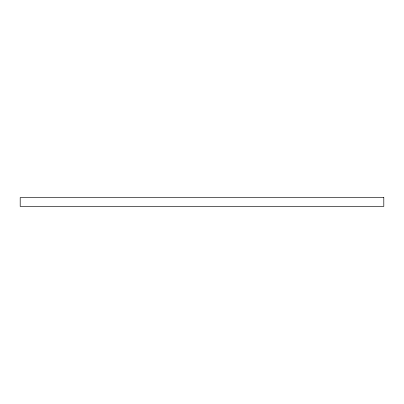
<?xml version="1.0" encoding="UTF-8"?>
<svg xmlns="http://www.w3.org/2000/svg" width="404" height="404" viewBox="0 0 404 404"><rect width="100%" height="100%" fill="white"/><g stroke="black" fill="none" stroke-linecap="round" stroke-linejoin="round"><path stroke-width="0.61" d="M383.8 197.601L20.2 197.601L20.2 206.399L383.8 206.399L383.8 197.601"/></g></svg>
